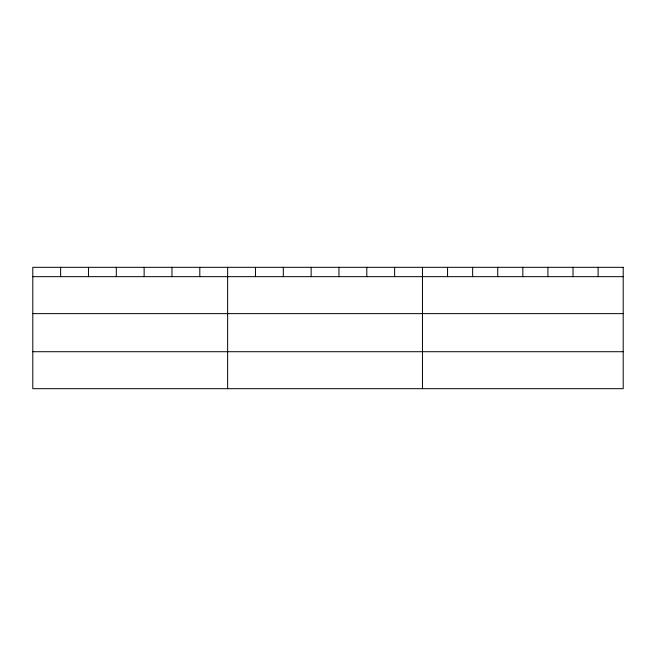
<?xml version="1.0" encoding="UTF-8"?>
<svg xmlns="http://www.w3.org/2000/svg" width="656" height="656" viewBox="0 0 656 656"><rect width="100%" height="100%" fill="white"/><g stroke="black" fill="none" stroke-linecap="round" stroke-linejoin="round"><path stroke-width="0.98" d="M32.8 276.66L623.2 276.66M32.8 313.625L623.2 313.625M32.8 351.714L623.2 351.714M598.108 267.32L598.108 276.66M573.016 267.32L573.016 276.66M547.924 267.32L547.924 276.66M522.832 267.32L522.832 276.66M497.74 267.32L497.74 276.66M472.648 267.32L472.648 276.66M447.556 267.32L447.556 276.66M422.464 267.32L422.464 388.68M394.633 267.32L394.633 276.66M366.794 267.32L366.794 276.66M338.963 267.32L338.963 276.66M311.133 267.32L311.133 276.66M283.302 267.32L283.302 276.66M255.463 267.32L255.463 276.66M227.632 267.32L227.632 388.68M199.801 267.32L199.801 276.66M171.962 267.32L171.962 276.66M144.131 267.32L144.131 276.66M116.301 267.32L116.301 276.66M88.47 267.32L88.47 276.66M60.631 267.32L60.631 276.66M623.2 267.32L32.8 267.32L32.8 388.68L623.2 388.68L623.2 267.32"/></g></svg>
